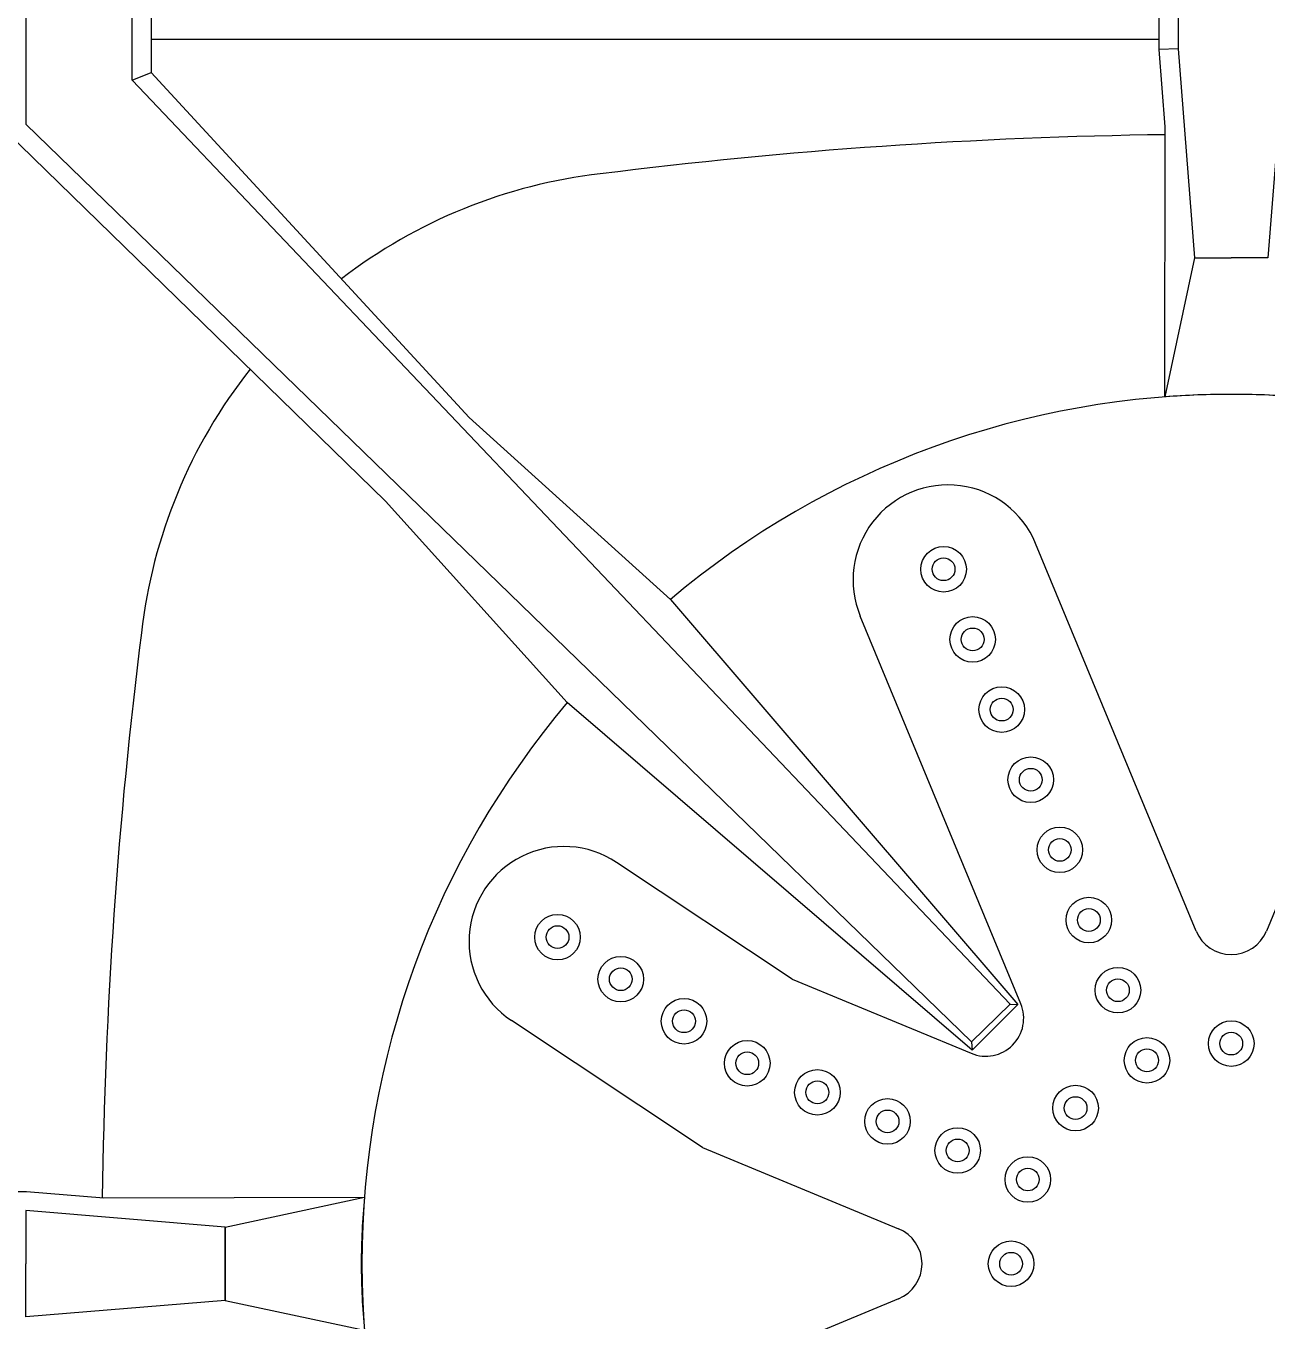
# Model space of a CAD drawing. Header units: metres. Extents: x 95 to 486, y 2972 to 3465.
# Drawn here: x 171.7586 to 171.9221, y 3424.0669 to 3424.2375 of the extents above; entities that cross this region are included whole.
import ezdxf

# ---------------------------------------------------------------- set-up
doc = ezdxf.new("R2010")
doc.units = ezdxf.units.M
doc.linetypes.add('ACAD_ISO03W100', pattern=[30, 12, -18])
for name, color, linetype in [('E_INOXIGAS', 1, 'Continuous'), ('INOXI', 1, 'Continuous'), ('XX', 2, 'Continuous')]:
    doc.layers.add(name, color=color, linetype=linetype)

# ---------------------------------------------------------------- blocks, each defined once
blk = doc.blocks.new('A$C607D168B')
at = {"color": 8}
for p, q in [((-0.004619195644346874, -0.1174335113702014), (-0.02576293848099542, -0.06638800065463535)), ((0.01532243876324824, -0.09159457210137223), (0.03204493645493312, -0.06644232022273489)), ((0.0374882789395512, -0.1034096483701683), (0.05286362422180879, -0.08028364384677111)), ((0.01532243876324824, -0.09159457210137223), (0.00461959968076453, -0.1174335113702014)), ((0.0374882789395512, -0.1034096483701683), (0.02771658799354704, -0.1270005971793289)), ((0.03424940281792832, -0.133533412003711), (0.08529491353349528, -0.1123896691670625)), ((0.04381648862705578, -0.1566304003164936), (0.09486199934262274, -0.135486657479845)), ((0.06740743743621902, -0.17564088658761), (0.04381648862705667, -0.1658691956416067))]:
    blk.add_line(p, q, dxfattribs=at)
for centre, radius in [((0.04301494720024301, -0.07251968491551697), 0.003), ((0.04301494720024301, -0.07251968491551697), 0.003), ((0.04301494720024301, -0.07251968491551697), 0.003), ((0.04301494720024301, -0.07251968491551697), 0.003), ((0.04301494720024301, -0.07251968491551697), 0.003), ((0.04301494720024301, -0.07251968491551697), 0.003), ((0.04301494720024301, -0.07251968491551697), 0.003), ((0.04301494720024301, -0.07251968491551697), 0.003), ((0.04301494720024301, -0.07251968491551697), 0.003), ((0.04301494720024301, -0.07251968491551697), 0.003), ((0.04301494720024301, -0.07251968491551697), 0.003), ((0.04301494720024301, -0.07251968491551697), 0.003), ((0.04301494720024301, -0.07251968491551697), 0.003), ((0.04301494720024301, -0.07251968491551697), 0.003), ((0.04301494720024301, -0.07251968491551697), 0.003), ((0.04301494720024301, -0.07251968491551697), 0.003), ((0.04301494720024301, -0.07251968491551697), 0.0015), ((0.04301494720024301, -0.07251968491551697), 0.0015), ((0.04301494720024301, -0.07251968491551697), 0.0015), ((0.04301494720024301, -0.07251968491551697), 0.0015), ((0.04301494720024301, -0.07251968491551697), 0.0015), ((0.04301494720024301, -0.07251968491551697), 0.0015), ((0.04301494720024301, -0.07251968491551697), 0.0015), ((0.04301494720024301, -0.07251968491551697), 0.0015), ((0.04301494720024301, -0.07251968491551697), 0.0015), ((0.04301494720024301, -0.07251968491551697), 0.0015), ((0.04301494720024301, -0.07251968491551697), 0.0015), ((0.04301494720024301, -0.07251968491551697), 0.0015), ((0.04301494720024301, -0.07251968491551697), 0.0015), ((0.04301494720024301, -0.07251968491551697), 0.0015), ((0.04301494720024301, -0.07251968491551697), 0.0015), ((0.04301494720024301, -0.07251968491551697), 0.0015), ((0.03747841775062888, -0.08084716002226866), 0.003), ((0.03747841775062888, -0.08084716002226866), 0.003), ((0.03747841775062888, -0.08084716002226866), 0.003), ((0.03747841775062888, -0.08084716002226866), 0.003), ((0.03747841775062888, -0.08084716002226866), 0.003), ((0.03747841775062888, -0.08084716002226866), 0.003), ((0.03747841775062888, -0.08084716002226866), 0.003), ((0.03747841775062888, -0.08084716002226866), 0.003), ((0.03747841775062888, -0.08084716002226866), 0.003), ((0.03747841775062888, -0.08084716002226866), 0.003), ((0.03747841775062888, -0.08084716002226866), 0.003), ((0.03747841775062888, -0.08084716002226866), 0.003), ((0.03747841775062888, -0.08084716002226866), 0.003), ((0.03747841775062888, -0.08084716002226866), 0.003), ((0.03747841775062888, -0.08084716002226866), 0.003), ((0.03747841775062888, -0.08084716002226866), 0.003), ((0.03747841775062888, -0.08084716002226866), 0.0015), ((0.03747841775062888, -0.08084716002226866), 0.0015), ((0.03747841775062888, -0.08084716002226866), 0.0015), ((0.03747841775062888, -0.08084716002226866), 0.0015), ((0.03747841775062888, -0.08084716002226866), 0.0015), ((0.03747841775062888, -0.08084716002226866), 0.0015), ((0.03747841775062888, -0.08084716002226866), 0.0015), ((0.03747841775062888, -0.08084716002226866), 0.0015), ((0.03747841775062888, -0.08084716002226866), 0.0015), ((0.03747841775062888, -0.08084716002226866), 0.0015), ((0.03747841775062888, -0.08084716002226866), 0.0015), ((0.03747841775062888, -0.08084716002226866), 0.0015), ((0.03747841775062888, -0.08084716002226866), 0.0015), ((0.03747841775062888, -0.08084716002226866), 0.0015), ((0.03747841775062888, -0.08084716002226866), 0.0015), ((0.03747841775062888, -0.08084716002226866), 0.0015), ((0.03194188830101563, -0.08917463512901858), 0.003), ((0.03194188830101563, -0.08917463512901858), 0.003), ((0.03194188830101563, -0.08917463512901858), 0.003), ((0.03194188830101385, -0.08917463512901946), 0.003), ((0.03194188830101563, -0.08917463512901858), 0.003), ((0.03194188830101563, -0.08917463512901858), 0.003), ((0.03194188830101563, -0.08917463512901858), 0.003), ((0.03194188830101563, -0.08917463512901858), 0.003), ((0.03194188830101563, -0.08917463512901858), 0.003), ((0.03194188830101563, -0.08917463512901858), 0.003), ((0.03194188830101563, -0.08917463512901858), 0.003), ((0.03194188830101563, -0.08917463512901858), 0.003), ((0.03194188830101563, -0.08917463512901858), 0.003), ((0.03194188830101563, -0.08917463512901858), 0.003), ((0.03194188830101563, -0.08917463512901858), 0.003), ((0.03194188830101563, -0.08917463512901858), 0.003), ((0.03194188830101563, -0.08917463512901858), 0.0015), ((0.03194188830101563, -0.08917463512901858), 0.0015), ((0.03194188830101563, -0.08917463512901858), 0.0015), ((0.03194188830101385, -0.08917463512901946), 0.0015), ((0.03194188830101563, -0.08917463512901858), 0.0015), ((0.03194188830101563, -0.08917463512901858), 0.0015), ((0.03194188830101563, -0.08917463512901858), 0.0015), ((0.03194188830101563, -0.08917463512901858), 0.0015), ((0.03194188830101563, -0.08917463512901858), 0.0015), ((0.03194188830101563, -0.08917463512901858), 0.0015), ((0.03194188830101563, -0.08917463512901858), 0.0015), ((0.03194188830101563, -0.08917463512901858), 0.0015), ((0.03194188830101563, -0.08917463512901858), 0.0015), ((0.03194188830101563, -0.08917463512901858), 0.0015), ((0.03194188830101563, -0.08917463512901858), 0.0015), ((0.03194188830101563, -0.08917463512901858), 0.0015), ((0.02640535885140061, -0.09750211023577027), 0.003), ((0.02640535885140061, -0.09750211023577027), 0.003), ((0.02640535885140061, -0.09750211023577027), 0.003), ((0.02640535885140061, -0.09750211023577027), 0.003), ((0.02640535885140061, -0.09750211023577027), 0.003), ((0.02640535885140061, -0.09750211023577027), 0.003), ((0.02640535885140061, -0.09750211023577027), 0.003), ((0.02640535885140061, -0.09750211023577027), 0.003), ((0.02640535885140061, -0.09750211023577027), 0.003), ((0.02640535885140061, -0.09750211023577027), 0.003), ((0.02640535885140061, -0.09750211023577027), 0.003), ((0.02640535885140061, -0.09750211023577027), 0.003), ((0.02640535885140061, -0.09750211023577027), 0.003), ((0.02640535885140061, -0.09750211023577027), 0.003), ((0.02640535885140061, -0.09750211023577027), 0.003), ((0.02640535885140061, -0.09750211023577027), 0.003), ((0.02640535885140061, -0.09750211023577027), 0.0015), ((0.02640535885140061, -0.09750211023577027), 0.0015), ((0.02640535885140061, -0.09750211023577027), 0.0015), ((0.02640535885140061, -0.09750211023577027), 0.0015), ((0.02640535885140061, -0.09750211023577027), 0.0015), ((0.02640535885140061, -0.09750211023577027), 0.0015), ((0.02640535885140061, -0.09750211023577027), 0.0015), ((0.02640535885140061, -0.09750211023577027), 0.0015), ((0.02640535885140061, -0.09750211023577027), 0.0015), ((0.02640535885140061, -0.09750211023577027), 0.0015), ((0.02640535885140061, -0.09750211023577027), 0.0015), ((0.02640535885140061, -0.09750211023577027), 0.0015), ((0.02640535885140061, -0.09750211023577027), 0.0015), ((0.02640535885140061, -0.09750211023577027), 0.0015), ((0.02640535885140061, -0.09750211023577027), 0.0015), ((0.02640535885140061, -0.09750211023577027), 0.0015), ((0.02257852452774856, -0.1067409055608834), 0.003), ((0.02257852452774856, -0.1067409055608834), 0.003), ((0.02257852452774856, -0.1067409055608834), 0.003), ((0.02257852452774856, -0.1067409055608834), 0.003), ((0.02257852452774856, -0.1067409055608834), 0.003), ((0.02257852452774856, -0.1067409055608834), 0.003), ((0.02257852452774856, -0.1067409055608834), 0.003), ((0.02257852452774856, -0.1067409055608834), 0.003), ((0.02257852452774856, -0.1067409055608834), 0.003), ((0.02257852452774856, -0.1067409055608834), 0.003), ((0.02257852452774856, -0.1067409055608834), 0.003), ((0.02257852452774856, -0.1067409055608834), 0.003), ((0.02257852452774856, -0.1067409055608834), 0.003), ((0.02257852452774856, -0.1067409055608834), 0.003), ((0.02257852452774856, -0.1067409055608834), 0.003), ((0.02257852452774856, -0.1067409055608834), 0.003), ((0.02257852452774856, -0.1067409055608834), 0.0015), ((0.02257852452774856, -0.1067409055608834), 0.0015), ((0.02257852452774856, -0.1067409055608834), 0.0015), ((0.02257852452774856, -0.1067409055608834), 0.0015), ((0.02257852452774856, -0.1067409055608834), 0.0015), ((0.02257852452774856, -0.1067409055608834), 0.0015), ((0.02257852452774856, -0.1067409055608834), 0.0015), ((0.02257852452774856, -0.1067409055608834), 0.0015), ((0.02257852452774856, -0.1067409055608834), 0.0015), ((0.02257852452774856, -0.1067409055608834), 0.0015), ((0.02257852452774856, -0.1067409055608834), 0.0015), ((0.02257852452774856, -0.1067409055608834), 0.0015), ((0.02257852452774856, -0.1067409055608834), 0.0015), ((0.02257852452774856, -0.1067409055608834), 0.0015), ((0.02257852452774856, -0.1067409055608834), 0.0015), ((0.02257852452774856, -0.1067409055608834), 0.0015), ((0.01875169020409917, -0.1159797008859957), 0.003), ((0.01875169020409917, -0.1159797008859957), 0.003), ((0.01875169020409739, -0.1159797008859966), 0.003), ((0.01875169020409739, -0.1159797008859966), 0.003), ((0.01875169020409739, -0.1159797008859966), 0.003), ((0.01875169020409739, -0.1159797008859966), 0.003), ((0.01875169020409739, -0.1159797008859966), 0.003), ((0.01875169020409917, -0.1159797008859957), 0.003), ((0.01875169020409917, -0.1159797008859957), 0.003), ((0.01875169020409917, -0.1159797008859966), 0.003), ((0.01875169020409917, -0.1159797008859966), 0.003), ((0.01875169020409917, -0.1159797008859957), 0.003), ((0.01875169020409739, -0.1159797008859966), 0.003), ((0.01875169020409917, -0.1159797008859957), 0.003), ((0.01875169020409739, -0.1159797008859966), 0.003), ((0.01875169020409917, -0.1159797008859957), 0.003), ((0.01875169020409917, -0.1159797008859957), 0.0015), ((0.01875169020409917, -0.1159797008859957), 0.0015), ((0.01875169020409739, -0.1159797008859966), 0.0015), ((0.01875169020409739, -0.1159797008859966), 0.0015), ((0.01875169020409739, -0.1159797008859966), 0.0015), ((0.01875169020409739, -0.1159797008859966), 0.0015), ((0.01875169020409739, -0.1159797008859966), 0.0015), ((0.01875169020409917, -0.1159797008859957), 0.0015), ((0.01875169020409917, -0.1159797008859957), 0.0015), ((0.01875169020409917, -0.1159797008859966), 0.0015), ((0.01875169020409917, -0.1159797008859966), 0.0015), ((0.01875169020409917, -0.1159797008859957), 0.0015), ((0.01875169020409739, -0.1159797008859966), 0.0015), ((0.01875169020409917, -0.1159797008859957), 0.0015), ((0.01875169020409739, -0.1159797008859966), 0.0015), ((0.01875169020409917, -0.1159797008859957), 0.0015), ((0.09146427573682203, -0.1233641381748969), 0.003), ((0.09146427573682203, -0.1233641381748969), 0.003), ((0.09146427573682203, -0.1233641381748969), 0.003), ((0.09146427573682203, -0.1233641381748969), 0.003), ((0.09146427573682203, -0.1233641381748969), 0.003), ((0.09146427573682203, -0.1233641381748969), 0.003), ((0.09146427573682203, -0.1233641381748969), 0.003), ((0.09146427573682203, -0.1233641381748969), 0.003), ((0.09146427573682203, -0.1233641381748969), 0.003), ((0.09146427573682203, -0.1233641381748969), 0.003), ((0.09146427573682203, -0.1233641381748969), 0.003), ((0.09146427573682203, -0.1233641381748969), 0.003), ((0.09146427573682203, -0.1233641381748969), 0.003), ((0.09146427573682203, -0.1233641381748969), 0.003), ((0.09146427573682203, -0.1233641381748969), 0.003), ((0.09146427573682203, -0.1233641381748969), 0.003), ((0.01492485588044801, -0.1252184962111089), 0.003), ((0.01492485588044801, -0.1252184962111089), 0.003), ((0.01492485588044801, -0.1252184962111089), 0.003), ((0.01492485588044801, -0.1252184962111089), 0.003), ((0.01492485588044801, -0.1252184962111089), 0.003), ((0.01492485588044801, -0.1252184962111089), 0.003), ((0.01492485588044801, -0.1252184962111089), 0.003), ((0.01492485588044801, -0.1252184962111089), 0.003), ((0.01492485588044801, -0.1252184962111089), 0.003), ((0.01492485588044801, -0.1252184962111089), 0.003), ((0.01492485588044801, -0.1252184962111089), 0.003), ((0.01492485588044801, -0.1252184962111089), 0.003), ((0.01492485588044801, -0.1252184962111089), 0.003), ((0.01492485588044801, -0.1252184962111089), 0.003), ((0.01492485588044801, -0.1252184962111089), 0.003), ((0.01492485588044801, -0.1252184962111089), 0.003), ((0.09146427573682203, -0.1233641381748969), 0.0015), ((0.09146427573682203, -0.1233641381748969), 0.0015), ((0.09146427573682203, -0.1233641381748969), 0.0015), ((0.09146427573682203, -0.1233641381748969), 0.0015), ((0.09146427573682203, -0.1233641381748969), 0.0015), ((0.09146427573682203, -0.1233641381748969), 0.0015), ((0.09146427573682203, -0.1233641381748969), 0.0015), ((0.09146427573682203, -0.1233641381748969), 0.0015), ((0.09146427573682203, -0.1233641381748969), 0.0015), ((0.09146427573682203, -0.1233641381748969), 0.0015), ((0.09146427573682203, -0.1233641381748969), 0.0015), ((0.09146427573682203, -0.1233641381748969), 0.0015), ((0.09146427573682203, -0.1233641381748969), 0.0015), ((0.09146427573682203, -0.1233641381748969), 0.0015), ((0.09146427573682203, -0.1233641381748969), 0.0015), ((0.09146427573682203, -0.1233641381748969), 0.0015), ((0.01492485588044801, -0.1252184962111089), 0.0015), ((0.01492485588044801, -0.1252184962111089), 0.0015), ((0.01492485588044801, -0.1252184962111089), 0.0015), ((0.01492485588044801, -0.1252184962111089), 0.0015), ((0.01492485588044801, -0.1252184962111089), 0.0015), ((0.01492485588044801, -0.1252184962111089), 0.0015), ((0.01492485588044801, -0.1252184962111089), 0.0015), ((0.01492485588044801, -0.1252184962111089), 0.0015), ((0.01492485588044801, -0.1252184962111089), 0.0015), ((0.01492485588044801, -0.1252184962111089), 0.0015), ((0.01492485588044801, -0.1252184962111089), 0.0015), ((0.01492485588044801, -0.1252184962111089), 0.0015), ((0.01492485588044801, -0.1252184962111089), 0.0015), ((0.01492485588044801, -0.1252184962111089), 0.0015), ((0.01492485588044801, -0.1252184962111089), 0.0015), ((0.01492485588044801, -0.1252184962111089), 0.0015), ((0.08222548041170974, -0.127190972498548), 0.003), ((0.08222548041170974, -0.127190972498548), 0.003), ((0.08222548041170885, -0.1271909724985489), 0.003), ((0.08222548041170885, -0.1271909724985489), 0.003), ((0.08222548041170885, -0.1271909724985489), 0.003), ((0.08222548041170885, -0.1271909724985489), 0.003), ((0.08222548041170885, -0.1271909724985489), 0.003), ((0.08222548041170974, -0.127190972498548), 0.003), ((0.08222548041170974, -0.127190972498548), 0.003), ((0.08222548041170885, -0.1271909724985489), 0.003), ((0.08222548041170974, -0.127190972498548), 0.003), ((0.08222548041170974, -0.127190972498548), 0.003), ((0.08222548041170885, -0.1271909724985489), 0.003), ((0.08222548041170974, -0.127190972498548), 0.003), ((0.08222548041170974, -0.127190972498548), 0.003), ((0.08222548041170974, -0.127190972498548), 0.003), ((0.08222548041170974, -0.127190972498548), 0.0015), ((0.08222548041170974, -0.127190972498548), 0.0015), ((0.08222548041170885, -0.1271909724985489), 0.0015), ((0.08222548041170885, -0.1271909724985489), 0.0015), ((0.08222548041170885, -0.1271909724985489), 0.0015), ((0.08222548041170885, -0.1271909724985489), 0.0015), ((0.08222548041170885, -0.1271909724985489), 0.0015), ((0.08222548041170974, -0.127190972498548), 0.0015), ((0.08222548041170974, -0.127190972498548), 0.0015), ((0.08222548041170885, -0.1271909724985489), 0.0015), ((0.08222548041170974, -0.127190972498548), 0.0015), ((0.08222548041170974, -0.127190972498548), 0.0015), ((0.08222548041170885, -0.1271909724985489), 0.0015), ((0.08222548041170974, -0.127190972498548), 0.0015), ((0.08222548041170974, -0.127190972498548), 0.0015), ((0.08222548041170974, -0.127190972498548), 0.0015), ((2.020182083839472e-07, -0.1322497979790498), 0.003), ((2.020182083839472e-07, -0.1322497979790498), 0.003), ((2.020182083839472e-07, -0.1322497979790498), 0.003), ((2.020182083839472e-07, -0.1322497979790498), 0.003), ((2.020182083839472e-07, -0.1322497979790498), 0.003), ((2.020182083839472e-07, -0.1322497979790498), 0.003), ((2.020182083839472e-07, -0.1322497979790498), 0.003), ((2.020182083839472e-07, -0.1322497979790498), 0.003), ((2.020182083839472e-07, -0.1322497979790498), 0.003), ((2.020182083839472e-07, -0.1322497979790498), 0.003), ((2.020182083839472e-07, -0.1322497979790498), 0.003), ((2.020182083839472e-07, -0.1322497979790498), 0.003), ((2.020182083839472e-07, -0.1322497979790498), 0.003), ((2.020182083839472e-07, -0.1322497979790498), 0.003), ((2.020182083839472e-07, -0.1322497979790498), 0.003), ((2.020182083839472e-07, -0.1322497979790498), 0.003), ((0.07298668508659656, -0.1310178068222001), 0.003), ((0.07298668508659656, -0.1310178068222001), 0.003), ((0.07298668508659656, -0.1310178068222001), 0.003), ((0.07298668508659656, -0.1310178068222001), 0.003), ((0.07298668508659656, -0.1310178068222001), 0.003), ((0.07298668508659656, -0.1310178068222001), 0.003), ((0.07298668508659656, -0.1310178068222001), 0.003), ((0.07298668508659656, -0.1310178068222001), 0.003), ((0.07298668508659656, -0.1310178068222001), 0.003), ((0.07298668508659656, -0.1310178068222001), 0.003), ((0.07298668508659656, -0.1310178068222001), 0.003), ((0.07298668508659656, -0.1310178068222001), 0.003), ((0.07298668508659656, -0.1310178068222001), 0.003), ((0.07298668508659656, -0.1310178068222001), 0.003), ((0.07298668508659656, -0.1310178068222001), 0.003), ((0.07298668508659656, -0.1310178068222001), 0.003), ((0.07298668508659656, -0.1310178068222001), 0.0015), ((0.07298668508659656, -0.1310178068222001), 0.0015), ((0.07298668508659656, -0.1310178068222001), 0.0015), ((0.07298668508659656, -0.1310178068222001), 0.0015), ((0.07298668508659656, -0.1310178068222001), 0.0015), ((0.07298668508659656, -0.1310178068222001), 0.0015), ((0.07298668508659656, -0.1310178068222001), 0.0015), ((0.07298668508659656, -0.1310178068222001), 0.0015), ((0.07298668508659656, -0.1310178068222001), 0.0015), ((0.07298668508659656, -0.1310178068222001), 0.0015), ((0.07298668508659656, -0.1310178068222001), 0.0015), ((0.07298668508659656, -0.1310178068222001), 0.0015), ((0.07298668508659656, -0.1310178068222001), 0.0015), ((0.07298668508659656, -0.1310178068222001), 0.0015), ((0.07298668508659656, -0.1310178068222001), 0.0015), ((0.07298668508659656, -0.1310178068222001), 0.0015), ((2.020182083839472e-07, -0.1322497979790498), 0.0015), ((2.020182083839472e-07, -0.1322497979790498), 0.0015), ((2.020182083839472e-07, -0.1322497979790498), 0.0015), ((2.020182083839472e-07, -0.1322497979790498), 0.0015), ((2.020182083839472e-07, -0.1322497979790498), 0.0015), ((2.020182083839472e-07, -0.1322497979790498), 0.0015), ((2.020182083839472e-07, -0.1322497979790498), 0.0015), ((2.020182083839472e-07, -0.1322497979790498), 0.0015), ((2.020182083839472e-07, -0.1322497979790498), 0.0015), ((2.020182083839472e-07, -0.1322497979790498), 0.0015), ((2.020182083839472e-07, -0.1322497979790498), 0.0015), ((2.020182083839472e-07, -0.1322497979790498), 0.0015), ((2.020182083839472e-07, -0.1322497979790498), 0.0015), ((2.020182083839472e-07, -0.1322497979790498), 0.0015), ((2.020182083839472e-07, -0.1322497979790498), 0.0015), ((2.020182083839472e-07, -0.1322497979790498), 0.0015), ((0.01109802155679596, -0.1344572915362221), 0.003), ((0.01109802155679596, -0.1344572915362221), 0.003), ((0.01109802155679596, -0.1344572915362221), 0.003), ((0.01109802155679596, -0.1344572915362221), 0.003), ((0.01109802155679596, -0.1344572915362221), 0.003), ((0.01109802155679596, -0.1344572915362221), 0.003), ((0.01109802155679596, -0.1344572915362221), 0.003), ((0.01109802155679596, -0.1344572915362221), 0.003), ((0.01109802155679596, -0.1344572915362221), 0.003), ((0.01109802155679596, -0.1344572915362221), 0.003), ((0.01109802155679596, -0.1344572915362221), 0.003), ((0.01109802155679596, -0.1344572915362221), 0.003), ((0.01109802155679596, -0.1344572915362221), 0.003), ((0.01109802155679596, -0.1344572915362221), 0.003), ((0.01109802155679596, -0.1344572915362221), 0.003), ((0.01109802155679596, -0.1344572915362221), 0.003), ((0.01109802155679596, -0.1344572915362221), 0.0015), ((0.01109802155679596, -0.1344572915362221), 0.0015), ((0.01109802155679596, -0.1344572915362221), 0.0015), ((0.01109802155679596, -0.1344572915362221), 0.0015), ((0.01109802155679596, -0.1344572915362221), 0.0015), ((0.01109802155679596, -0.1344572915362221), 0.0015), ((0.01109802155679596, -0.1344572915362221), 0.0015), ((0.01109802155679596, -0.1344572915362221), 0.0015), ((0.01109802155679596, -0.1344572915362221), 0.0015), ((0.01109802155679596, -0.1344572915362221), 0.0015), ((0.01109802155679596, -0.1344572915362221), 0.0015), ((0.01109802155679596, -0.1344572915362221), 0.0015), ((0.01109802155679596, -0.1344572915362221), 0.0015), ((0.01109802155679596, -0.1344572915362221), 0.0015), ((0.01109802155679596, -0.1344572915362221), 0.0015), ((0.01109802155679596, -0.1344572915362221), 0.0015), ((0.06374788976148427, -0.1348446411458522), 0.003), ((0.06374788976148427, -0.1348446411458522), 0.003), ((0.06374788976148427, -0.1348446411458522), 0.003), ((0.06374788976148427, -0.1348446411458522), 0.003), ((0.06374788976148427, -0.1348446411458522), 0.003), ((0.06374788976148427, -0.1348446411458522), 0.003), ((0.06374788976148427, -0.1348446411458522), 0.003), ((0.06374788976148427, -0.1348446411458522), 0.003), ((0.06374788976148427, -0.1348446411458522), 0.003), ((0.06374788976148427, -0.1348446411458522), 0.003), ((0.06374788976148427, -0.1348446411458522), 0.003), ((0.06374788976148427, -0.1348446411458522), 0.003), ((0.06374788976148427, -0.1348446411458522), 0.003), ((0.06374788976148427, -0.1348446411458522), 0.003), ((0.06374788976148427, -0.1348446411458522), 0.003), ((0.06374788976148427, -0.1348446411458522), 0.003), ((0.06374788976148427, -0.1348446411458522), 0.0015), ((0.06374788976148427, -0.1348446411458522), 0.0015), ((0.06374788976148427, -0.1348446411458522), 0.0015), ((0.06374788976148427, -0.1348446411458522), 0.0015), ((0.06374788976148427, -0.1348446411458522), 0.0015), ((0.06374788976148427, -0.1348446411458522), 0.0015), ((0.06374788976148427, -0.1348446411458522), 0.0015), ((0.06374788976148427, -0.1348446411458522), 0.0015), ((0.06374788976148427, -0.1348446411458522), 0.0015), ((0.06374788976148427, -0.1348446411458522), 0.0015), ((0.06374788976148427, -0.1348446411458522), 0.0015), ((0.06374788976148427, -0.1348446411458522), 0.0015), ((0.06374788976148427, -0.1348446411458522), 0.0015), ((0.06374788976148427, -0.1348446411458522), 0.0015), ((0.06374788976148427, -0.1348446411458522), 0.0015), ((0.06374788976148427, -0.1348446411458522), 0.0015), ((0.05450909443637553, -0.1386714754695086), 0.003), ((0.05450909443637553, -0.1386714754695086), 0.003), ((0.05450909443637553, -0.1386714754695086), 0.003), ((0.05450909443637553, -0.1386714754695086), 0.003), ((0.05450909443637553, -0.1386714754695086), 0.003), ((0.05450909443637553, -0.1386714754695086), 0.003), ((0.05450909443637553, -0.1386714754695086), 0.003), ((0.05450909443637553, -0.1386714754695086), 0.003), ((0.05450909443637553, -0.1386714754695086), 0.003), ((0.05450909443637553, -0.1386714754695086), 0.003), ((0.05450909443637553, -0.1386714754695086), 0.003), ((0.05450909443637553, -0.1386714754695086), 0.003), ((0.05450909443637553, -0.1386714754695086), 0.003), ((0.05450909443637553, -0.1386714754695086), 0.003), ((0.05450909443637553, -0.1386714754695086), 0.003), ((0.05450909443637553, -0.1386714754695086), 0.003), ((0.02050629867261833, -0.1407437013246398), 0.003), ((0.02050629867261833, -0.1407437013246398), 0.003), ((0.02050629867261833, -0.1407437013246398), 0.003), ((0.02050629867261833, -0.1407437013246398), 0.003), ((0.02050629867261833, -0.1407437013246398), 0.003), ((0.02050629867261833, -0.1407437013246398), 0.003), ((0.02050629867261833, -0.1407437013246398), 0.003), ((0.02050629867261833, -0.1407437013246398), 0.003), ((0.02050629867261833, -0.1407437013246398), 0.003), ((0.02050629867261833, -0.1407437013246398), 0.003), ((0.02050629867261833, -0.1407437013246398), 0.003), ((0.02050629867261833, -0.1407437013246398), 0.003), ((0.02050629867261833, -0.1407437013246398), 0.003), ((0.02050629867261833, -0.1407437013246398), 0.003), ((0.02050629867261833, -0.1407437013246398), 0.003), ((0.02050629867261833, -0.1407437013246398), 0.003), ((0.05450909443637553, -0.1386714754695086), 0.0015), ((0.05450909443637553, -0.1386714754695086), 0.0015), ((0.05450909443637553, -0.1386714754695086), 0.0015), ((0.05450909443637553, -0.1386714754695086), 0.0015), ((0.05450909443637553, -0.1386714754695086), 0.0015), ((0.05450909443637553, -0.1386714754695086), 0.0015), ((0.05450909443637553, -0.1386714754695086), 0.0015), ((0.05450909443637553, -0.1386714754695086), 0.0015), ((0.05450909443637553, -0.1386714754695086), 0.0015), ((0.05450909443637553, -0.1386714754695086), 0.0015), ((0.05450909443637553, -0.1386714754695086), 0.0015), ((0.05450909443637553, -0.1386714754695086), 0.0015), ((0.05450909443637553, -0.1386714754695086), 0.0015), ((0.05450909443637553, -0.1386714754695086), 0.0015), ((0.05450909443637553, -0.1386714754695086), 0.0015), ((0.05450909443637553, -0.1386714754695086), 0.0015), ((0.02050629867261833, -0.1407437013246398), 0.0015), ((0.02050629867261833, -0.1407437013246398), 0.0015), ((0.02050629867261833, -0.1407437013246398), 0.0015), ((0.02050629867261833, -0.1407437013246398), 0.0015), ((0.02050629867261833, -0.1407437013246398), 0.0015), ((0.02050629867261833, -0.1407437013246398), 0.0015), ((0.02050629867261833, -0.1407437013246398), 0.0015), ((0.02050629867261833, -0.1407437013246398), 0.0015), ((0.02050629867261833, -0.1407437013246398), 0.0015), ((0.02050629867261833, -0.1407437013246398), 0.0015), ((0.02050629867261833, -0.1407437013246398), 0.0015), ((0.02050629867261833, -0.1407437013246398), 0.0015), ((0.02050629867261833, -0.1407437013246398), 0.0015), ((0.02050629867261833, -0.1407437013246398), 0.0015), ((0.02050629867261833, -0.1407437013246398), 0.0015), ((0.02050629867261833, -0.1407437013246398), 0.0015), ((0.04527029911126235, -0.1424983097931598), 0.003), ((0.04527029911126235, -0.1424983097931598), 0.003), ((0.04527029911126235, -0.1424983097931598), 0.003), ((0.04527029911126057, -0.1424983097931607), 0.003), ((0.04527029911126235, -0.1424983097931598), 0.003), ((0.04527029911126235, -0.1424983097931598), 0.003), ((0.04527029911126057, -0.1424983097931607), 0.003), ((0.04527029911126235, -0.1424983097931598), 0.003), ((0.04527029911126235, -0.1424983097931598), 0.003), ((0.04527029911126057, -0.1424983097931607), 0.003), ((0.04527029911126057, -0.1424983097931607), 0.003), ((0.04527029911126057, -0.1424983097931607), 0.003), ((0.04527029911126057, -0.1424983097931607), 0.003), ((0.04527029911126057, -0.1424983097931607), 0.003), ((0.04527029911126235, -0.1424983097931598), 0.003), ((0.04527029911126235, -0.1424983097931598), 0.003), ((0.04527029911126235, -0.1424983097931598), 0.0015), ((0.04527029911126235, -0.1424983097931598), 0.0015), ((0.04527029911126235, -0.1424983097931598), 0.0015), ((0.04527029911126057, -0.1424983097931607), 0.0015), ((0.04527029911126235, -0.1424983097931598), 0.0015), ((0.04527029911126235, -0.1424983097931598), 0.0015), ((0.04527029911126057, -0.1424983097931607), 0.0015), ((0.04527029911126235, -0.1424983097931598), 0.0015), ((0.04527029911126235, -0.1424983097931598), 0.0015), ((0.04527029911126057, -0.1424983097931607), 0.0015), ((0.04527029911126057, -0.1424983097931607), 0.0015), ((0.04527029911126057, -0.1424983097931607), 0.0015), ((0.04527029911126057, -0.1424983097931607), 0.0015), ((0.04527029911126057, -0.1424983097931607), 0.0015), ((0.04527029911126235, -0.1424983097931598), 0.0015), ((0.04527029911126235, -0.1424983097931598), 0.0015), ((0.03603150378614828, -0.146325144116811), 0.003), ((0.03603150378614828, -0.146325144116811), 0.003), ((0.03603150378614828, -0.146325144116811), 0.003), ((0.03603150378614828, -0.146325144116811), 0.003), ((0.03603150378614828, -0.146325144116811), 0.003), ((0.03603150378614828, -0.146325144116811), 0.003), ((0.03603150378614828, -0.146325144116811), 0.003), ((0.03603150378614828, -0.146325144116811), 0.003), ((0.03603150378614828, -0.146325144116811), 0.003), ((0.03603150378614828, -0.146325144116811), 0.003), ((0.03603150378614828, -0.146325144116811), 0.003), ((0.03603150378614828, -0.146325144116811), 0.003), ((0.03603150378614828, -0.146325144116811), 0.003), ((0.03603150378614828, -0.146325144116811), 0.003), ((0.03603150378614828, -0.146325144116811), 0.003), ((0.03603150378614828, -0.146325144116811), 0.003), ((0.03603150378614828, -0.146325144116811), 0.0015), ((0.03603150378614828, -0.146325144116811), 0.0015), ((0.03603150378614828, -0.146325144116811), 0.0015), ((0.03603150378614828, -0.146325144116811), 0.0015), ((0.03603150378614828, -0.146325144116811), 0.0015), ((0.03603150378614828, -0.146325144116811), 0.0015), ((0.03603150378614828, -0.146325144116811), 0.0015), ((0.03603150378614828, -0.146325144116811), 0.0015), ((0.03603150378614828, -0.146325144116811), 0.0015), ((0.03603150378614828, -0.146325144116811), 0.0015), ((0.03603150378614828, -0.146325144116811), 0.0015), ((0.03603150378614828, -0.146325144116811), 0.0015), ((0.03603150378614828, -0.146325144116811), 0.0015), ((0.03603150378614828, -0.146325144116811), 0.0015), ((0.03603150378614828, -0.146325144116811), 0.0015), ((0.03603150378614828, -0.146325144116811), 0.0015), ((0.02679270846103599, -0.1501519784404621), 0.003), ((0.02679270846103599, -0.1501519784404621), 0.003), ((0.02679270846103599, -0.1501519784404621), 0.003), ((0.02679270846103599, -0.1501519784404621), 0.003), ((0.02679270846103599, -0.1501519784404621), 0.003), ((0.02679270846103599, -0.1501519784404621), 0.003), ((0.02679270846103599, -0.1501519784404621), 0.003), ((0.02679270846103599, -0.1501519784404621), 0.003), ((0.02679270846103599, -0.1501519784404621), 0.003), ((0.02679270846103599, -0.1501519784404621), 0.003), ((0.02679270846103599, -0.1501519784404621), 0.003), ((0.02679270846103599, -0.1501519784404621), 0.003), ((0.02679270846103599, -0.1501519784404621), 0.003), ((0.02679270846103599, -0.1501519784404621), 0.003), ((0.02679270846103599, -0.1501519784404621), 0.003), ((0.02679270846103599, -0.1501519784404621), 0.003), ((0.02679270846103599, -0.1501519784404621), 0.003), ((0.02679270846103599, -0.1501519784404621), 0.003), ((0.02679270846103599, -0.1501519784404621), 0.003), ((0.02679270846103599, -0.1501519784404621), 0.003), ((0.02679270846103599, -0.1501519784404621), 0.003), ((0.02679270846103599, -0.1501519784404621), 0.003), ((0.02679270846103599, -0.1501519784404621), 0.003), ((0.02679270846103599, -0.1501519784404621), 0.003), ((0.02679270846103599, -0.1501519784404621), 0.003), ((0.02679270846103599, -0.1501519784404621), 0.003), ((0.02679270846103599, -0.1501519784404621), 0.003), ((0.02679270846103599, -0.1501519784404621), 0.003), ((0.02679270846103599, -0.1501519784404621), 0.003), ((0.02679270846103599, -0.1501519784404621), 0.003), ((0.02679270846103599, -0.1501519784404621), 0.003), ((0.02679270846103599, -0.1501519784404621), 0.003), ((0.02679270846103599, -0.1501519784404621), 0.0015), ((0.02679270846103599, -0.1501519784404621), 0.0015), ((0.02679270846103599, -0.1501519784404621), 0.0015), ((0.02679270846103599, -0.1501519784404621), 0.0015), ((0.02679270846103599, -0.1501519784404621), 0.0015), ((0.02679270846103599, -0.1501519784404621), 0.0015), ((0.02679270846103599, -0.1501519784404621), 0.0015), ((0.02679270846103599, -0.1501519784404621), 0.0015), ((0.02679270846103599, -0.1501519784404621), 0.0015), ((0.02679270846103599, -0.1501519784404621), 0.0015), ((0.02679270846103599, -0.1501519784404621), 0.0015), ((0.02679270846103599, -0.1501519784404621), 0.0015), ((0.02679270846103599, -0.1501519784404621), 0.0015), ((0.02679270846103599, -0.1501519784404621), 0.0015), ((0.02679270846103599, -0.1501519784404621), 0.0015), ((0.02679270846103599, -0.1501519784404621), 0.0015), ((0.02679270846103599, -0.1501519784404621), 0.0015), ((0.02679270846103599, -0.1501519784404621), 0.0015), ((0.02679270846103599, -0.1501519784404621), 0.0015), ((0.02679270846103599, -0.1501519784404621), 0.0015), ((0.02679270846103599, -0.1501519784404621), 0.0015), ((0.02679270846103599, -0.1501519784404621), 0.0015), ((0.02679270846103599, -0.1501519784404621), 0.0015), ((0.02679270846103599, -0.1501519784404621), 0.0015), ((0.02679270846103599, -0.1501519784404621), 0.0015), ((0.02679270846103599, -0.1501519784404621), 0.0015), ((0.02679270846103599, -0.1501519784404621), 0.0015), ((0.02679270846103599, -0.1501519784404621), 0.0015), ((0.02679270846103599, -0.1501519784404621), 0.0015), ((0.02679270846103599, -0.1501519784404621), 0.0015), ((0.02679270846103599, -0.1501519784404621), 0.0015), ((0.02679270846103599, -0.1501519784404621), 0.0015), ((0.0290002020182083, -0.1612497979790497), 0.003), ((0.0290002020182083, -0.1612497979790497), 0.003), ((0.0290002020182083, -0.1612497979790497), 0.003), ((0.0290002020182083, -0.1612497979790497), 0.003), ((0.0290002020182083, -0.1612497979790497), 0.003), ((0.0290002020182083, -0.1612497979790497), 0.003), ((0.0290002020182083, -0.1612497979790497), 0.003), ((0.0290002020182083, -0.1612497979790497), 0.003), ((0.0290002020182083, -0.1612497979790497), 0.003), ((0.0290002020182083, -0.1612497979790497), 0.003), ((0.0290002020182083, -0.1612497979790497), 0.003), ((0.0290002020182083, -0.1612497979790497), 0.003), ((0.0290002020182083, -0.1612497979790497), 0.003), ((0.0290002020182083, -0.1612497979790497), 0.003), ((0.0290002020182083, -0.1612497979790497), 0.003), ((0.0290002020182083, -0.1612497979790497), 0.003), ((0.0290002020182083, -0.1612497979790497), 0.0015), ((0.0290002020182083, -0.1612497979790497), 0.0015), ((0.0290002020182083, -0.1612497979790497), 0.0015), ((0.0290002020182083, -0.1612497979790497), 0.0015), ((0.0290002020182083, -0.1612497979790497), 0.0015), ((0.0290002020182083, -0.1612497979790497), 0.0015), ((0.0290002020182083, -0.1612497979790497), 0.0015), ((0.0290002020182083, -0.1612497979790497), 0.0015), ((0.0290002020182083, -0.1612497979790497), 0.0015), ((0.0290002020182083, -0.1612497979790497), 0.0015), ((0.0290002020182083, -0.1612497979790497), 0.0015), ((0.0290002020182083, -0.1612497979790497), 0.0015), ((0.0290002020182083, -0.1612497979790497), 0.0015), ((0.0290002020182083, -0.1612497979790497), 0.0015), ((0.0290002020182083, -0.1612497979790497), 0.0015), ((0.0290002020182083, -0.1612497979790497), 0.0015)]:
    blk.add_circle(centre, radius, dxfattribs=at)
for centre, radius, start, end in [((0.04245428033837051, -0.07336298203475256), 0.01249999999999999, 326.382016987149, 146.3820169871491), ((0.090078456438059, -0.1239381633234533), 0.01250000000000006, 292.4999999999999, 112.5), ((2.020182083839472e-07, -0.1155200942083763), 0.005, 202.5, 337.500000000018), ((0.03233598565610318, -0.1289140143411549), 0.005, 157.500000000018, 292.4999999999999), ((0.04572990578888181, -0.1612497979790497), 0.005, 112.5, 247.499999999982)]:
    blk.add_arc(centre, radius, start, end, dxfattribs=at)
at = {"layer": 'INOXI', "color": 8}
for p, q in [((0.009500000000002728, 0), (0.009500000000002728, -0.002598935720357076)), ((0.009500000000002728, -0.002598935720357076), (0.008695120739275808, -0.01275222914739516)), ((0.008695120739275808, -0.01275222914739516), (0.008761105527469226, -0.04708567531872632)), ((0.1558994949366479, -0.01649999999995089), (0.1568972826512436, -0.01900000000000546)), ((-0.004819999999995161, -0.02874999999994543), (-0.008761105527469226, -0.04708567531872632)), ((0.004819999999995161, -0.02874999999994543), (0.008761105527469226, -0.04708567531872632)), ((0.02924854033176416, -0.1270517121998864), (0.02811342788220372, -0.1271235167830582)), ((0.03419828780010903, -0.1320014596682313), (0.03412607917766763, -0.1331361680785221)), ((0.1324999999999363, -0.1564300000000003), (0.1141643246812691, -0.1524888944725262))]:
    blk.add_line(p, q, dxfattribs=at)
at = {"layer": 'INOXI', "color": 9}
for p in [(-0.004819999999995161, -0.02874999999994543), (0.004819999999995161, -0.02874999999994543)]:
    blk.add_line(p, (0, -0.02874999999994543), dxfattribs=at)
at = {"layer": 'INOXI', "color": 8, "linetype": 'ACAD_ISO03W100'}
blk.add_line((0.1599999999999682, -0.1542499999999336), (0.159901064279552, -0.1517499999999927), dxfattribs=at)
at = {"layer": 'INOXI', "color": 8}
for points in [[(0.03412607917755395, -0.1331361680785221), (0.02811342788209004, -0.1271235167830582), (0.07390626775554665, -0.07379650615075661), (0.1004380503874245, -0.04983995541533659), (0.1490280567699074, 0), (0.1987499999999045, 0), (0.1987499999999045, -0.01900000000000546), (0.1568972826511299, -0.01900000000000546), (0.1114717286905034, -0.06088041445366343), (0.08749538290464898, -0.08739332819345691), (0.03412607917755395, -0.1331361680785221)], [(-0.007000000000061846, -0.00250000000005457), (-1.13686837721616e-13, -0.00250000000005457)], [(0.006999999999948159, -0.00250000000005457), (-1.13686837721616e-13, -0.00250000000005457)], [(0.1612499999998818, -0.1517499999999927), (0.1612499999998818, -0.01900000000000546)], [(0.1141643246812691, -0.1524888944725262), (0.1497477708525139, -0.1525548792607196), (0.159901064279552, -0.1517499999999927), (0.1987499999999045, -0.1517499999999927), (0.1987499999999045, -0.1612499999999955)]]:
    blk.add_lwpolyline(points, dxfattribs=at)
at = {"layer": 'INOXI', "color": 9}
for points in [[(-1.13686837721616e-13, -0.02875000000005912), (-0.004820000000108848, -0.02875000000005912), (-0.007000000000061846, -0.00250000000005457), (-1.13686837721616e-13, -0.00250000000005457)], [(-1.13686837721616e-13, -0.02875000000005912), (-0.004820000000108848, -0.02875000000005912), (-0.007000000000061846, -0.00250000000005457), (-0.007000000000061846, -0.00250000000005457)], [(-1.13686837721616e-13, -0.02875000000005912), (0.004819999999881475, -0.02875000000005912), (0.006999999999948159, -0.00250000000005457), (-1.13686837721616e-13, -0.00250000000005457)], [(-1.13686837721616e-13, -0.02875000000005912), (0.004819999999881475, -0.02875000000005912), (0.006999999999948159, -0.00250000000005457), (0.006999999999948159, -0.00250000000005457)], [(0.1962499999999636, -0.00250000000005457), (0.1501005050632784, -0.00250000000005457), (0.02924854033176416, -0.1270517121998864), (0.03418906781462283, -0.1321463453431306), (0.1558994949365342, -0.01649999999995089), (0.1962499999999636, -0.01649999999995089), (0.1962499999999636, -0.00250000000005457), (0.1962499999999636, -0.00250000000005457)], [(0.1962499999999636, -0.1612499999999955), (0.1962499999999636, -0.1542500000000473), (0.1599999999999682, -0.1542500000000473), (0.1324999999999363, -0.1564300000000003), (0.1324999999999363, -0.1612499999999955)], [(0.1962499999999636, -0.1612499999999955), (0.1962499999999636, -0.1682500000000573), (0.1599999999999682, -0.1682500000000573), (0.1324999999999363, -0.1660699999999906), (0.1324999999999363, -0.1612499999999955)]]:
    blk.add_lwpolyline(points, dxfattribs=at)
at = {"layer": 'INOXI', "color": 8}
for centre, radius, start, end in [((-1.643932500883238e-05, -0.6782499999999345), 0.6657500000000001, 82.82705961275249, 89.24891361799513), ((0.07523740114163502, -0.08600781397865376), 0.06875, 51.74181479461522, 83.4227512858395), ((0.0752421860213417, -0.08601259885836043), 0.06875000000000002, 6.577248714154006, 37.60094994271729), ((0, -0.1612499999999955), 0.1145, 90, 130.2008926530499), ((0, -0.1390098719585922), 0.09234075426353465, 90, 95.44429766421364), ((0, -0.1390098719585922), 0.09234075426353465, 84.55570233578636, 90), ((0, -0.1612499999999955), 0.1145, 49.79910734694514, 90), ((-0.5170000000000528, -0.1612664393250043), 0.6657500000000001, 0.7499240688728589, 7.172940387247504), ((0, -0.1612499999999955), 0.1145, 0, 40.16840729463171), ((0, -0.1612499999999955), 0.114499999999998, 0, 4.388344858627786), ((0, -0.1612499999999955), 0.1145, 319.8315927053683, 0), ((0, -0.1612499999999955), 0.114499999999998, 355.6116551413722, 0)]:
    blk.add_arc(centre, radius, start, end, dxfattribs=at)
blk = doc.blocks.new('A-800-2H')
at = {"layer": 'XX', "color": 81, "ltscale": 0.5}
blk.add_blockref('A$C607D168B', (0.2000000000000908, -0.3774999999995527), dxfattribs=at)

msp = doc.modelspace()

# ---------------------------------------------------------------- block references
at = {"layer": 'E_INOXIGAS', "rotation": 90}
msp.add_blockref('A-800-2H', (171.3785949311502, 3423.874458110225), dxfattribs=at)

doc.saveas('drawing.dxf')
